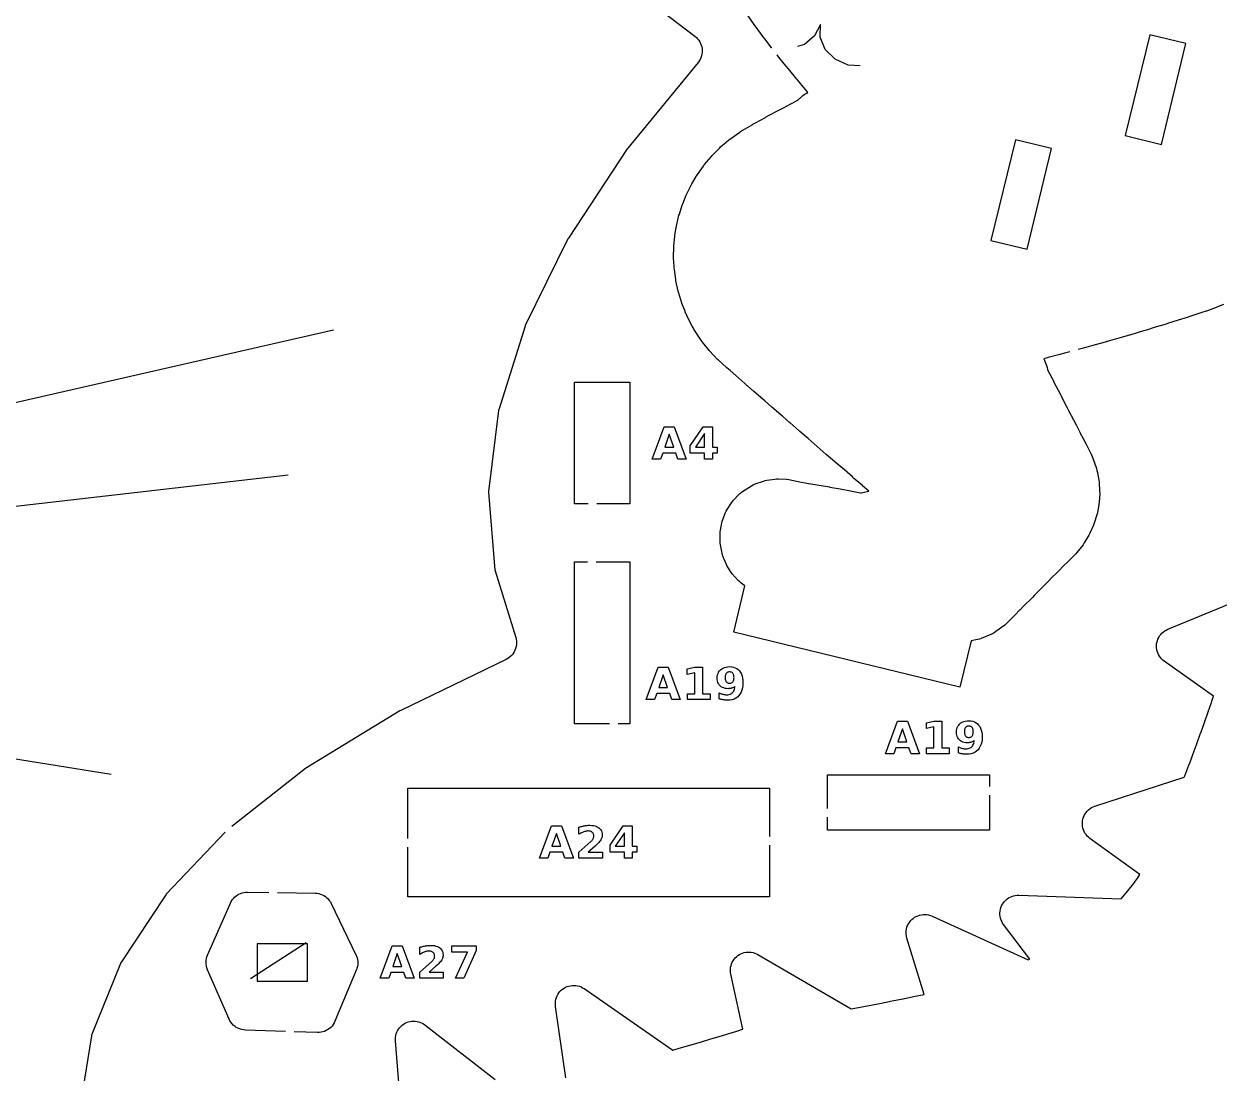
# Model space of a CAD drawing. Header units: millimetres. Extents: x 3 to 297, y 5 to 295.
# Drawn here: x 78.6 to 168.3, y 145.7 to 224.5 of the extents above; entities that cross this region are included whole.
import ezdxf

# ---------------------------------------------------------------- set-up
doc = ezdxf.new("R2010")
doc.units = ezdxf.units.MM
for name, color, linetype in [('CUT', 1, 'CONTINUOUS'), ('ENGRAVE', 5, 'CONTINUOUS'), ('SCORE', 7, 'CONTINUOUS')]:
    doc.layers.add(name, color=color, linetype=linetype)

msp = doc.modelspace()

# ---------------------------------------------------------------- linework, layer by layer
at = {"layer": 'CUT', "color": 1}
for points in [[(98.0999, 247.0682), (128.9733, 223.5493), (129.0774, 223.4615), (129.1734, 223.3623), (129.259, 223.2539), (129.3333, 223.1376), (129.3955, 223.0144), (129.4451, 222.8855), (129.4815, 222.7524), (129.5044, 222.6162), (129.5135, 222.4785), (129.5088, 222.3405), (129.4902, 222.2037), (129.4581, 222.0694), (129.4126, 221.9391), (129.3543, 221.814), (129.2837, 221.6953), (129.2027, 221.5859), (123.9254, 215.155), (123.8873, 215.1034), (119.4672, 208.3916), (119.4292, 208.325), (116.2322, 201.8231), (116.2239, 201.8043), (116.217, 201.785), (114.2427, 195.4893), (114.2365, 195.4658), (114.2325, 195.4419), (113.4851, 189.3706), (113.4832, 189.3435), (113.484, 189.3163), (113.9588, 183.4653), (113.9627, 183.4364), (113.9698, 183.4081), (115.5163, 178.4001), (115.5502, 178.2669), (115.5707, 178.129), (115.5771, 177.9898), (115.5694, 177.8506), (115.5476, 177.713), (115.512, 177.5782), (115.463, 177.4478), (115.401, 177.3229), (115.3267, 177.205), (115.2408, 177.0953), (115.1443, 176.9947), (115.038, 176.9045), (114.9232, 176.8255), (114.8027, 176.7594), (106.8823, 172.9262), (106.8297, 172.8975), (99.8024, 168.6034), (99.7433, 168.5624), (94.2009, 164.2067)], [(134.7321, 222.6778), (134.7228, 222.69), (134.2335, 223.327), (134.2155, 223.3511), (134.0983, 223.511), (133.4894, 224.3344), (133.4713, 224.3595), (132.866, 225.219)], [(157.0994, 199.8465), (156.7023, 199.7397), (156.6952, 199.7378), (156.3706, 199.6524), (156.3658, 199.6511), (155.4913, 199.4246), (155.4867, 199.4234), (155.145, 199.3362), (155.3115, 198.9533), (155.3633, 198.8138), (155.3995, 198.6695), (155.4259, 198.5329), (155.4311, 198.5115), (155.4402, 198.4916), (155.8954, 197.6136), (155.9114, 197.5831), (155.9164, 197.5736), (156.4007, 196.6342), (156.4516, 196.5364), (156.4548, 196.5302), (156.8852, 195.6928), (157.0131, 195.4464), (157.3744, 194.7554), (157.3782, 194.7481), (157.5748, 194.3663), (157.8634, 193.8147), (157.8697, 193.8026), (158.1347, 193.2835), (158.3476, 192.8735), (158.3543, 192.8605), (158.6798, 192.2163), (158.7011, 192.1722), (158.7868, 191.9861), (158.8368, 191.8614), (159.101, 191.0922), (159.1428, 190.9427), (159.1747, 190.7968), (159.1829, 190.7562), (159.2823, 190.2215), (159.302, 190.0639), (159.3465, 189.3796), (159.3471, 189.2155), (159.309, 188.5574), (159.2899, 188.3967), (159.1744, 187.7581), (159.1363, 187.602), (158.9451, 186.9819), (158.8881, 186.8303), (158.6192, 186.2286), (158.5431, 186.0831), (158.1888, 185.496), (158.0988, 185.3651), (157.7645, 184.9361), (157.7385, 184.9038), (157.6306, 184.7738), (157.5544, 184.6895), (156.9412, 184.067), (156.9344, 184.0601), (156.6436, 183.7691), (156.2787, 183.4032), (156.2743, 183.3988), (155.6149, 182.7435), (155.608, 182.7365), (155.5565, 182.6837), (154.9659, 182.0781), (154.9597, 182.0718), (154.4612, 181.5673), (154.4602, 181.5663), (154.3093, 181.4139), (154.3036, 181.4082), (153.639, 180.745), (153.3761, 180.4776), (153.3644, 180.4659), (152.9778, 180.0824), (152.3705, 179.4683), (152.2965, 179.3989), (152.2175, 179.3352), (151.5536, 178.8396), (151.4188, 178.751), (151.3408, 178.7064), (151.1869, 178.6308), (150.4481, 178.325), (150.3155, 178.278), (150.1787, 178.245), (149.7025, 178.156), (148.854, 174.6743), (131.8782, 178.8113), (132.7235, 182.2802), (132.4504, 182.4727), (132.3276, 182.5703), (132.2169, 182.6815), (131.7708, 183.1846), (131.7061, 183.2634), (131.6475, 183.3468), (131.4819, 183.6024), (131.393, 183.7625), (131.1525, 184.2759), (131.1061, 184.388), (131.0598, 184.5159), (131.0272, 184.6184), (131.0029, 184.7232), (130.8801, 185.3659), (130.8619, 185.4944), (130.8561, 185.6241), (130.8577, 186.2022), (130.8642, 186.3304), (130.8827, 186.4574), (130.9893, 187.0056), (131.0195, 187.1294), (131.0612, 187.2498), (131.2706, 187.774), (131.3244, 187.8918), (131.3891, 188.0039), (131.7164, 188.5134), (131.7884, 188.6149), (131.8695, 188.7094), (132.2673, 189.1324), (132.3411, 189.2051), (132.3616, 189.2237), (132.4456, 189.2942), (132.535, 189.3577), (133.2032, 189.7924), (133.3456, 189.8732), (133.4966, 189.9363), (134.1067, 190.1489), (134.2298, 190.1853), (134.3557, 190.21), (134.9624, 190.2991), (135.0988, 190.3122), (135.2359, 190.3114), (135.8305, 190.2779), (136.0119, 190.2552), (136.7132, 190.118), (137.4873, 189.9664), (137.508, 189.9627), (138.2819, 189.8386), (138.2965, 189.8361), (139.0731, 189.7027), (139.0876, 189.7001), (139.8622, 189.5582), (139.8766, 189.5555), (140.6546, 189.4041), (140.6574, 189.4036), (141.407, 189.2561), (141.4264, 189.2533), (141.4457, 189.2566), (142.0268, 189.3853), (141.5495, 189.7965), (141.5407, 189.8039), (140.9862, 190.2637), (140.9048, 190.3369), (140.8296, 190.4164), (140.8116, 190.4371), (140.7929, 190.4548), (140.1836, 190.9778), (139.5061, 191.5568), (139.4999, 191.5622), (139.4751, 191.5837), (139.4739, 191.5847), (138.8222, 192.1502), (138.146, 192.7346), (138.1396, 192.7402), (137.4633, 193.3322), (136.8446, 193.8723), (136.7836, 193.9257), (136.108, 194.5127), (136.1032, 194.5169), (135.5349, 195.0154), (135.4262, 195.1104), (134.7462, 195.7015), (134.2158, 196.1593), (134.07, 196.2852), (134.0651, 196.2895), (133.3881, 196.8797), (132.9028, 197.3025), (132.9016, 197.3035), (132.7103, 197.4706), (132.7079, 197.4727), (132.0304, 198.0672), (131.6015, 198.4439), (131.3586, 198.6575), (131.3455, 198.6693), (130.7087, 199.2446), (130.6433, 199.3079), (130.4093, 199.5502), (130.3816, 199.5797), (130.0473, 199.9475), (129.9893, 200.0158), (129.5384, 200.5842), (129.5049, 200.6282), (129.4082, 200.7611), (129.3643, 200.8251), (128.8896, 201.5636), (128.8531, 201.6238), (128.8026, 201.7122), (128.7727, 201.7677), (128.3965, 202.5054), (128.3607, 202.5814), (128.2441, 202.8506), (128.2259, 202.8948), (128.0204, 203.4198), (127.9892, 203.5089), (127.7543, 204.2615), (127.7447, 204.2937), (127.7372, 204.3203), (127.7166, 204.4024), (127.5466, 205.1849), (127.5285, 205.2872), (127.4246, 206.0451), (127.4149, 206.1415), (127.4066, 206.2722), (127.4059, 206.283), (127.3723, 206.8851), (127.3705, 206.9835), (127.3835, 207.71), (127.3889, 207.8092), (127.4548, 208.5214), (127.4674, 208.6191), (127.5845, 209.3187), (127.6042, 209.4147), (127.7717, 210.1021), (127.7984, 210.1963), (128.0163, 210.8714), (128.05, 210.9639), (128.3193, 211.6266), (128.36, 211.7171), (128.6827, 212.3682), (128.7296, 212.4547), (129.0365, 212.9739), (129.042, 212.9832), (129.1096, 213.0954), (129.1625, 213.1765), (129.6035, 213.8016), (129.6666, 213.8841), (130.1775, 214.5006), (130.2336, 214.5641), (130.2525, 214.5842), (130.2759, 214.6084), (130.8306, 215.1686), (130.8994, 215.2332), (131.3234, 215.6049), (131.3598, 215.6357), (131.5872, 215.8211), (131.654, 215.8722), (132.3274, 216.3541), (132.3795, 216.3895), (132.4649, 216.4448), (132.5251, 216.4815), (133.311, 216.9329), (133.3262, 216.9416), (133.5033, 217.0402), (133.5124, 217.0452), (134.2687, 217.459), (134.2717, 217.4606), (134.5496, 217.6117), (134.5518, 217.6129), (135.2145, 217.9717), (135.2243, 217.9769), (135.6048, 218.1788), (135.6062, 218.1796), (136.1605, 218.4729), (136.1706, 218.4782), (136.6511, 218.7272), (136.6691, 218.7376), (136.685, 218.7511), (136.9821, 219.028), (137.0716, 219.1044), (137.1687, 219.1737), (137.2714, 219.2343), (137.3775, 219.2851), (137.4549, 219.3181), (137.2621, 219.5554), (137.2542, 219.565), (136.6626, 220.2636), (136.6447, 220.2852), (136.6169, 220.3194), (135.9834, 221.0932), (135.8184, 221.2939), (135.8019, 221.3144), (135.3512, 221.8848), (135.1295, 222.1635)], [(168.6314, 203.4111), (167.9572, 203.1253), (167.8888, 203.0985), (167.3754, 202.9135), (167.3424, 202.9021), (167.0227, 202.7962), (167.0159, 202.7939), (166.1244, 202.504), (165.9187, 202.4373), (165.908, 202.4338), (165.2313, 202.2205), (164.4456, 201.9723), (164.4356, 201.9692), (164.3407, 201.94), (164.3378, 201.9391), (163.4495, 201.6683), (162.944, 201.5143), (162.9344, 201.5114), (162.5601, 201.4004), (161.6738, 201.1371), (161.6718, 201.1365), (161.4184, 201.0617), (161.4111, 201.0595), (160.7877, 200.8792), (160.7842, 200.8782), (159.8986, 200.6247), (159.8687, 200.616), (159.8604, 200.6136), (159.0168, 200.3747), (159.0151, 200.3743), (158.3029, 200.1736), (158.2954, 200.1715), (158.1338, 200.127), (158.1291, 200.1257), (157.7268, 200.0165)], [(120.95, 188.425), (119.925, 188.425), (119.925, 197.575), (124.075, 197.575), (124.075, 188.425), (121.6, 188.425)], [(122.55, 171.925), (119.925, 171.925), (119.925, 184.075), (120.9, 184.075)], [(121.55, 184.075), (124.075, 184.075), (124.075, 171.925), (123.2, 171.925)], [(119.2849, 145.3329), (118.506, 150.7027), (118.4935, 150.8332), (118.4936, 150.9661), (118.5066, 151.0983), (118.5322, 151.2287), (118.5704, 151.356), (118.6206, 151.4791), (118.6825, 151.5967), (118.7554, 151.7077), (118.8387, 151.8113), (118.9317, 151.9063), (119.0333, 151.9918), (119.1428, 152.0672), (119.259, 152.1317), (119.3809, 152.1846), (119.5073, 152.2255), (119.6371, 152.254), (119.769, 152.2699), (119.9019, 152.273), (120.0344, 152.2632), (120.1654, 152.2406), (120.2936, 152.2056), (120.4177, 152.1583), (120.5368, 152.0993), (120.6481, 152.03), (127.3059, 147.422), (127.773, 147.5543), (128.574, 147.7857), (129.3753, 148.0208), (129.5468, 148.0716), (130.1737, 148.258), (130.9726, 148.4989), (131.7728, 148.7441), (131.7783, 148.7458), (132.1913, 148.8704), (132.196, 148.8719), (132.5454, 148.9759), (132.5628, 148.9809), (131.6607, 153.109), (131.6389, 153.2378), (131.6296, 153.37), (131.633, 153.5024), (131.6492, 153.6339), (131.6779, 153.7632), (131.7189, 153.8892), (131.7719, 154.0106), (131.8363, 154.1264), (131.9115, 154.2354), (131.9969, 154.3367), (132.0917, 154.4293), (132.1949, 154.5124), (132.3056, 154.5851), (132.4228, 154.6468), (132.5454, 154.697), (132.6723, 154.7352), (132.8022, 154.7609), (132.9341, 154.7741), (133.0666, 154.7745), (133.1985, 154.7621), (133.3286, 154.7371), (133.4556, 154.6997), (133.5785, 154.6502), (133.6945, 154.59), (140.6912, 150.5173), (140.6973, 150.5141), (140.7042, 150.515), (141.3804, 150.6396), (142.1801, 150.7908), (142.9796, 150.9457), (143.7792, 151.1046), (144.5813, 151.2678), (144.6064, 151.273), (145.3771, 151.4339), (146.1658, 151.6032), (144.881, 155.8312), (144.8482, 155.9622), (144.8284, 156.0977), (144.8221, 156.2345), (144.8294, 156.3712), (144.8504, 156.5066), (144.8846, 156.6392), (144.9319, 156.7677), (144.9918, 156.8909), (145.0636, 157.0075), (145.1466, 157.1164), (145.2401, 157.2165), (145.343, 157.3068), (145.4544, 157.3864), (145.5732, 157.4545), (145.6982, 157.5105), (145.8281, 157.5538), (145.9617, 157.5839), (146.0977, 157.6006), (146.2346, 157.6037), (146.3711, 157.5932), (146.5059, 157.5691), (146.6377, 157.5318), (146.7633, 157.4822), (153.992, 154.2044), (154.1016, 154.255), (152.1365, 156.8438), (152.0614, 156.9535), (151.9966, 157.0716), (151.9436, 157.1955), (151.903, 157.324), (151.8751, 157.4558), (151.8603, 157.5898), (151.8587, 157.7245), (151.8703, 157.8588), (151.8949, 157.9913), (151.9325, 158.1207), (151.9825, 158.2459), (152.0445, 158.3655), (152.1179, 158.4785), (152.202, 158.5838), (152.2961, 158.6803), (152.3991, 158.7672), (152.5101, 158.8435), (152.6281, 158.9086), (152.7519, 158.9619), (152.8803, 159.0028), (153.0121, 159.0309), (153.146, 159.046), (153.2789, 159.0479), (160.9512, 158.7803), (161.3357, 159.2185), (161.3406, 159.2241), (161.3454, 159.2297), (161.348, 159.2327), (161.3582, 159.2451), (161.3629, 159.2509), (161.3688, 159.2583), (161.9743, 160.0299), (161.9822, 160.0401), (161.9899, 160.0504), (161.9976, 160.0608), (162.1261, 160.2396), (162.134, 160.2508), (162.1417, 160.2621), (162.1494, 160.2735), (162.3684, 160.6088), (158.615, 163.3123), (158.509, 163.3971), (158.4106, 163.4933), (158.3224, 163.5989), (158.2451, 163.7128), (158.1796, 163.8338), (158.1265, 163.9608), (158.0864, 164.0924), (158.0597, 164.2274), (158.0465, 164.3644), (158.0472, 164.502), (158.0616, 164.6389), (158.0896, 164.7737), (158.1309, 164.9049), (158.1851, 165.0314), (158.2517, 165.1518), (158.33, 165.265), (158.4193, 165.3698), (158.5185, 165.4651), (158.6268, 165.55), (158.743, 165.6237), (158.8661, 165.6854), (158.9929, 165.7338), (165.7011, 167.9172), (165.7402, 168.018), (166.0457, 168.8227), (166.128, 169.0416), (166.3425, 169.6191), (166.6347, 170.4194), (166.9228, 171.2211), (166.9294, 171.2396), (167.207, 172.0219), (167.4892, 172.8239), (167.7292, 173.5077), (167.7696, 173.6226), (167.7704, 173.6249), (167.9019, 173.9973), (164.1917, 176.6217), (164.0881, 176.7028), (163.9916, 176.7948), (163.9044, 176.8957), (163.8274, 177.0046), (163.7613, 177.1204), (163.7067, 177.242), (163.6642, 177.3684), (163.6341, 177.4983), (163.6168, 177.6306), (163.6123, 177.7638), (163.6208, 177.8969), (163.6421, 178.0286), (163.676, 178.1575), (163.7223, 178.2826), (163.7805, 178.4026), (163.8501, 178.5163), (163.9303, 178.6229), (164.0205, 178.7211), (164.1197, 178.8101), (164.2271, 178.8892), (164.3417, 178.9574), (164.4607, 179.0134), (170.6177, 181.556)], [(138.925, 165.55), (138.925, 168.075), (151.075, 168.075), (151.075, 167.2)], [(107.425, 163.3), (107.425, 167.075), (134.575, 167.075), (134.575, 163.45)], [(151.075, 166.55), (151.075, 163.925), (138.925, 163.925), (138.925, 164.9)], [(93.7172, 163.7746), (89.2923, 159.1164), (89.2769, 159.0987), (89.2631, 159.0798), (85.8778, 153.9664), (85.8641, 153.9433), (85.8528, 153.9188), (83.6822, 148.541), (83.6726, 148.5128), (83.6662, 148.4837), (82.8636, 143.5411)], [(134.575, 162.8), (134.575, 158.925), (107.425, 158.925), (107.425, 162.65)], [(98.2491, 148.8166), (95.2112, 148.9227), (95.0729, 148.9346), (94.9347, 148.961), (94.7999, 149.0013), (94.6699, 149.0552), (94.5461, 149.1221), (94.4298, 149.2013), (94.3222, 149.292), (94.2244, 149.3932), (94.1375, 149.5039), (94.0624, 149.6228), (94.0007, 149.7471), (92.3909, 153.4528), (92.3419, 153.5835), (92.3061, 153.7205), (92.2847, 153.8604), (92.2777, 154.0018), (92.2852, 154.1431), (92.3073, 154.2829), (92.3437, 154.4197), (92.3932, 154.5503), (94.1117, 158.4608), (94.1708, 158.5793), (94.2422, 158.6931), (94.3244, 158.7993), (94.4165, 158.897), (94.5177, 158.9853), (94.627, 159.0632), (94.7434, 159.1302), (94.8658, 159.1854), (94.993, 159.2285), (95.1238, 159.2589), (95.257, 159.2764), (95.3893, 159.2808), (96.996, 159.2558)], [(97.6459, 159.2457), (100.4569, 159.2018), (100.5928, 159.1929), (100.729, 159.17), (100.8623, 159.1336), (100.9912, 159.084), (101.1145, 159.0217), (101.2309, 158.9474), (101.3392, 158.8618), (101.4385, 158.7657), (101.5276, 158.6601), (101.6056, 158.5462), (101.671, 158.4266), (103.5279, 154.5811), (103.5778, 154.4641), (103.617, 154.3413), (103.6446, 154.2153), (103.6602, 154.0873), (103.6638, 153.9584), (103.6553, 153.8298), (103.6348, 153.7025), (103.6024, 153.5776), (103.5591, 153.4581), (101.944, 149.5777), (101.8851, 149.4542), (101.8131, 149.3356), (101.7295, 149.2249), (101.6351, 149.1231), (101.531, 149.0314), (101.4182, 148.9507), (101.2978, 148.8817), (101.1711, 148.8252), (101.0393, 148.7818), (100.9038, 148.7518), (100.766, 148.7357), (100.6292, 148.7336), (98.8987, 148.794)], [(106.9955, 141.821), (106.4929, 148.1096), (106.4888, 148.2402), (106.4973, 148.3724), (106.5186, 148.5032), (106.5523, 148.6313), (106.5983, 148.7555), (106.6559, 148.8748), (106.7248, 148.988), (106.8042, 149.094), (106.8935, 149.1919), (106.9918, 149.2807), (107.0982, 149.3597), (107.2116, 149.428), (107.3312, 149.4852), (107.4556, 149.5305), (107.5839, 149.5637), (107.7148, 149.5844), (107.847, 149.5923), (107.9794, 149.5876), (108.1107, 149.5701), (108.2397, 149.54), (108.3653, 149.4977), (108.4861, 149.4435), (108.6012, 149.3779), (108.708, 149.3026), (113.9709, 145.1965)]]:
    msp.add_lwpolyline(points, dxfattribs=at)
for points in [[(163.1141, 223.6608), (161.2696, 216.0923), (163.9803, 215.4317), (165.8247, 223.0002), (163.1141, 223.6608)], [(151.1847, 208.2079), (153.8954, 207.5474), (155.7398, 215.1159), (153.0292, 215.7764), (151.1847, 208.2079)], [(99.895, 152.605), (99.895, 155.395), (96.105, 155.395), (96.105, 152.605), (99.895, 152.605)]]:
    msp.add_lwpolyline(points, close=True, dxfattribs=at)
at = {"layer": 'ENGRAVE', "color": 5}
for points in [[(126.3962, 191.8), (125.7663, 191.8), (126.6663, 194.23), (127.4134, 194.23), (128.3135, 191.8), (127.6836, 191.8), (127.5306, 192.2427), (126.5508, 192.2427), (126.3962, 191.8)], [(130.2827, 192.6968), (130.6294, 192.6968), (130.6294, 192.2427), (130.2827, 192.2427), (130.2827, 191.8), (129.6903, 191.8), (129.6903, 192.2427), (128.6128, 192.2427), (128.6128, 192.7798), (129.5861, 194.23), (130.2827, 194.23), (130.2827, 192.6968)], [(127.0407, 193.6604), (126.707, 192.6936), (127.3727, 192.6936), (127.0407, 193.6604)], [(129.6903, 192.6968), (129.6903, 193.7141), (129.0035, 192.6968), (129.6903, 192.6968)], [(125.3144, 173.7389), (126.2145, 176.1689), (126.9616, 176.1689), (127.8616, 173.7389), (127.2317, 173.7389), (127.0787, 174.1816), (126.0989, 174.1816), (125.9443, 173.7389), (125.3144, 173.7389)], [(128.9552, 175.7425), (128.3872, 175.6253), (128.3872, 176.0517), (128.952, 176.1689), (129.5477, 176.1689), (129.5477, 174.1719), (130.1011, 174.1719), (130.1011, 173.7389), (128.4019, 173.7389), (128.4019, 174.1719), (128.9552, 174.1719), (128.9552, 175.7425)], [(130.8471, 174.2195), (130.8959, 174.1991), (130.944, 174.1806), (130.9914, 174.1641), (131.0381, 174.1495), (131.084, 174.1369), (131.1295, 174.1262), (131.1748, 174.1174), (131.2199, 174.1106), (131.2649, 174.1058), (131.3096, 174.1028), (131.3542, 174.1019), (131.4441, 174.1062), (131.5271, 174.1191), (131.6032, 174.1407), (131.6725, 174.171), (131.7349, 174.2098), (131.7904, 174.2573), (131.8389, 174.3133), (131.8803, 174.3777), (131.9145, 174.4504), (131.9416, 174.5315), (131.9615, 174.6209), (131.9743, 174.7187), (131.937, 174.6927), (131.8989, 174.669), (131.86, 174.6475), (131.8202, 174.6283), (131.7797, 174.6114), (131.7383, 174.5967), (131.696, 174.5842), (131.6524, 174.5741), (131.6077, 174.5661), (131.5618, 174.5605), (131.5147, 174.5571), (131.4665, 174.556), (131.3463, 174.562), (131.234, 174.5801), (131.1298, 174.6103), (131.0336, 174.6525), (130.9453, 174.7069), (130.8651, 174.7733), (130.7952, 174.8495), (130.7381, 174.9334), (130.6936, 175.0249), (130.6618, 175.1241), (130.6428, 175.2309), (130.6364, 175.3454), (130.6435, 175.4718), (130.6647, 175.5895), (130.7001, 175.6986), (130.7496, 175.7989), (130.8133, 175.8906), (130.8911, 175.9736), (130.9809, 176.0457), (131.0802, 176.1047), (131.1892, 176.1506), (131.3078, 176.1834), (131.4361, 176.2031), (131.5739, 176.2096), (131.7264, 176.2007), (131.8669, 176.174), (131.9955, 176.1295), (132.1121, 176.0671), (132.2168, 175.987), (132.3096, 175.889), (132.3892, 175.7747), (132.4543, 175.6457), (132.5049, 175.502), (132.5411, 175.3436), (132.5628, 175.1704), (132.57, 174.9824), (132.5616, 174.7888), (132.5362, 174.6096), (132.4939, 174.4447), (132.4347, 174.2941), (132.3587, 174.1579), (132.2657, 174.036), (132.1579, 173.9308), (132.0376, 173.8447), (131.9047, 173.7778), (131.7593, 173.73), (131.6013, 173.7013), (131.4307, 173.6917), (131.3741, 173.6924), (131.3184, 173.6945), (131.2635, 173.698), (131.2093, 173.7029), (131.156, 173.7092), (131.1035, 173.7169), (131.0516, 173.7261), (131.0001, 173.7366), (130.9489, 173.7485), (130.8981, 173.7618), (130.8477, 173.7765), (130.7976, 173.7926), (130.7976, 174.2418), (130.8471, 174.2195)], [(126.2552, 174.6325), (126.9209, 174.6325), (126.5888, 175.5993), (126.2552, 174.6325)], [(131.6712, 174.9747), (131.7147, 174.9895), (131.7537, 175.0103), (131.7881, 175.0369), (131.8181, 175.0695), (131.8434, 175.108), (131.8642, 175.1524), (131.8803, 175.2027), (131.8919, 175.259), (131.8988, 175.3212), (131.9011, 175.3893), (131.8988, 175.4569), (131.8919, 175.5188), (131.8803, 175.5749), (131.8642, 175.6251), (131.8434, 175.6696), (131.8181, 175.7083), (131.7881, 175.7411), (131.7537, 175.768), (131.7147, 175.7889), (131.6712, 175.8038), (131.6232, 175.8128), (131.5707, 175.8157), (131.5181, 175.8128), (131.4701, 175.8038), (131.4266, 175.7889), (131.3877, 175.768), (131.3532, 175.7411), (131.3233, 175.7083), (131.2979, 175.6696), (131.2772, 175.6251), (131.261, 175.5749), (131.2495, 175.5188), (131.2426, 175.4569), (131.2403, 175.3893), (131.2426, 175.3212), (131.2495, 175.259), (131.261, 175.2027), (131.2772, 175.1524), (131.2979, 175.108), (131.3233, 175.0695), (131.3532, 175.0369), (131.3877, 175.0103), (131.4266, 174.9895), (131.4701, 174.9747), (131.5181, 174.9658), (131.5707, 174.9629), (131.6232, 174.9658), (131.6712, 174.9747)], [(143.2694, 169.6748), (144.1695, 172.1048), (144.9165, 172.1048), (145.8166, 169.6748), (145.1867, 169.6748), (145.0337, 170.1175), (144.0539, 170.1175), (143.8993, 169.6748), (143.2694, 169.6748)], [(144.2101, 170.5684), (144.8758, 170.5684), (144.5438, 171.5351), (144.2101, 170.5684)], [(146.9102, 171.6784), (146.3422, 171.5612), (146.3422, 171.9876), (146.907, 172.1048), (147.5027, 172.1048), (147.5027, 170.1077), (148.056, 170.1077), (148.056, 169.6748), (146.3568, 169.6748), (146.3568, 170.1077), (146.9102, 170.1077), (146.9102, 171.6784)], [(148.8021, 170.1554), (148.8509, 170.135), (148.899, 170.1165), (148.9464, 170.1), (148.9931, 170.0854), (149.039, 170.0727), (149.0845, 170.0621), (149.1298, 170.0533), (149.1749, 170.0465), (149.2198, 170.0416), (149.2646, 170.0387), (149.3092, 170.0378), (149.399, 170.0421), (149.4821, 170.055), (149.5582, 170.0766), (149.6275, 170.1068), (149.6898, 170.1457), (149.7454, 170.1932), (149.7939, 170.2492), (149.8352, 170.3135), (149.8695, 170.3863), (149.8966, 170.4674), (149.9165, 170.5568), (149.9293, 170.6546), (149.892, 170.6286), (149.8539, 170.6049), (149.8149, 170.5834), (149.7752, 170.5642), (149.7347, 170.5472), (149.6933, 170.5325), (149.6509, 170.5201), (149.6074, 170.5099), (149.5627, 170.502), (149.5168, 170.4964), (149.4697, 170.493), (149.4215, 170.4919), (149.3012, 170.4979), (149.189, 170.516), (149.0848, 170.5462), (148.9885, 170.5884), (148.9003, 170.6427), (148.8201, 170.7091), (148.7502, 170.7854), (148.693, 170.8693), (148.6486, 170.9608), (148.6168, 171.06), (148.5977, 171.1668), (148.5914, 171.2812), (148.5985, 171.4077), (148.6197, 171.5254), (148.6551, 171.6344), (148.7046, 171.7348), (148.7683, 171.8265), (148.8461, 171.9095), (148.9358, 171.9816), (149.0352, 172.0406), (149.1442, 172.0865), (149.2628, 172.1193), (149.391, 172.1389), (149.5289, 172.1455), (149.6813, 172.1366), (149.8219, 172.1099), (149.9504, 172.0653), (150.0671, 172.003), (150.1718, 171.9228), (150.2646, 171.8249), (150.3441, 171.7106), (150.4092, 171.5816), (150.4599, 171.4379), (150.4961, 171.2794), (150.5178, 171.1062), (150.525, 170.9183), (150.5165, 170.7247), (150.4912, 170.5455), (150.4489, 170.3806), (150.3897, 170.23), (150.3136, 170.0937), (150.2206, 169.9718), (150.1129, 169.8667), (149.9926, 169.7806), (149.8597, 169.7137), (149.7143, 169.6658), (149.5562, 169.6372), (149.3857, 169.6276), (149.3291, 169.6283), (149.2734, 169.6304), (149.2184, 169.6339), (149.1643, 169.6388), (149.111, 169.6451), (149.0585, 169.6528), (149.0066, 169.6619), (148.9551, 169.6724), (148.9039, 169.6844), (148.8531, 169.6977), (148.8026, 169.7124), (148.7525, 169.7285), (148.7525, 170.1777), (148.8021, 170.1554)], [(149.6262, 170.9106), (149.6697, 170.9254), (149.7087, 170.9461), (149.7431, 170.9728), (149.773, 171.0054), (149.7984, 171.0439), (149.8192, 171.0883), (149.8353, 171.1386), (149.8468, 171.1949), (149.8537, 171.2571), (149.856, 171.3252), (149.8537, 171.3928), (149.8468, 171.4547), (149.8353, 171.5107), (149.8192, 171.561), (149.7984, 171.6055), (149.773, 171.6442), (149.7431, 171.677), (149.7087, 171.7039), (149.6697, 171.7248), (149.6262, 171.7397), (149.5782, 171.7486), (149.5256, 171.7516), (149.4731, 171.7486), (149.4251, 171.7397), (149.3816, 171.7248), (149.3426, 171.7039), (149.3082, 171.677), (149.2782, 171.6442), (149.2529, 171.6055), (149.2321, 171.561), (149.216, 171.5107), (149.2045, 171.4547), (149.1975, 171.3928), (149.1952, 171.3252), (149.1975, 171.2571), (149.2045, 171.1949), (149.216, 171.1386), (149.2321, 171.0883), (149.2529, 171.0439), (149.2782, 171.0054), (149.3082, 170.9728), (149.3426, 170.9461), (149.3816, 170.9254), (149.4251, 170.9106), (149.4731, 170.9017), (149.5256, 170.8988), (149.5782, 170.9017), (149.6262, 170.9106)], [(117.9286, 161.825), (117.2987, 161.825), (118.1988, 164.255), (118.9459, 164.255), (119.8459, 161.825), (119.216, 161.825), (119.0631, 162.2677), (118.0832, 162.2677), (117.9286, 161.825)], [(122.0252, 161.825), (120.2592, 161.825), (120.2592, 162.2856), (121.1463, 163.0685), (121.1841, 163.1042), (121.2186, 163.1396), (121.2496, 163.1747), (121.2772, 163.2095), (121.3013, 163.2441), (121.322, 163.2785), (121.3394, 163.3129), (121.3537, 163.3477), (121.3648, 163.383), (121.3727, 163.4188), (121.3774, 163.455), (121.379, 163.4917), (121.3758, 163.5468), (121.3663, 163.5982), (121.3503, 163.6459), (121.328, 163.6899), (121.2993, 163.7302), (121.2643, 163.7667), (121.2239, 163.7986), (121.1794, 163.8246), (121.1306, 163.8449), (121.0776, 163.8593), (121.0205, 163.868), (120.9591, 163.8709), (120.9095, 163.8692), (120.8584, 163.8639), (120.8057, 163.8552), (120.7515, 163.843), (120.6957, 163.8274), (120.6384, 163.8082), (120.5797, 163.7857), (120.5196, 163.7597), (120.4582, 163.7303), (120.3954, 163.6976), (120.3312, 163.6614), (120.2657, 163.6219), (120.2657, 164.1557), (120.3361, 164.1781), (120.4062, 164.1987), (120.4761, 164.2174), (120.5457, 164.2342), (120.615, 164.2492), (120.684, 164.2623), (120.7527, 164.2735), (120.8209, 164.2827), (120.8887, 164.2898), (120.956, 164.2949), (121.0229, 164.2979), (121.0893, 164.299), (121.2293, 164.2936), (121.3585, 164.2776), (121.4769, 164.2509), (121.5844, 164.2136), (121.6812, 164.1656), (121.7672, 164.1069), (121.841, 164.0387), (121.9015, 163.962), (121.9485, 163.877), (121.982, 163.7836), (122.0022, 163.6817), (122.0089, 163.5714), (122.006, 163.506), (121.9975, 163.442), (121.9833, 163.3796), (121.9633, 163.3186), (121.9377, 163.2591), (121.9063, 163.2011), (121.8659, 163.1407), (121.8129, 163.0737), (121.7472, 163.0003), (121.6691, 162.9205), (121.5783, 162.8341), (121.475, 162.7413), (120.9558, 162.2856), (122.0252, 162.2856), (122.0252, 161.825)], [(124.6146, 162.7218), (124.6146, 162.2677), (124.2679, 162.2677), (124.2679, 161.825), (123.6754, 161.825), (123.6754, 162.2677), (122.5979, 162.2677), (122.5979, 162.8048), (123.5713, 164.255), (124.2679, 164.255), (124.2679, 162.7218), (124.6146, 162.7218)], [(118.5731, 163.6854), (118.2395, 162.7186), (118.9052, 162.7186), (118.5731, 163.6854)], [(123.6754, 163.7391), (122.9886, 162.7218), (123.6754, 162.7218), (123.6754, 163.7391)], [(105.9849, 152.8072), (105.355, 152.8072), (106.2551, 155.2372), (107.0021, 155.2372), (107.9022, 152.8072), (107.2723, 152.8072), (107.1193, 153.2499), (106.1395, 153.2499), (105.9849, 152.8072)], [(110.0814, 152.8072), (108.3155, 152.8072), (108.3155, 153.2678), (109.2025, 154.0507), (109.2404, 154.0864), (109.2749, 154.1218), (109.3059, 154.1569), (109.3335, 154.1918), (109.3576, 154.2263), (109.3783, 154.2607), (109.3957, 154.2951), (109.41, 154.3299), (109.421, 154.3652), (109.429, 154.401), (109.4337, 154.4372), (109.4353, 154.4739), (109.4321, 154.529), (109.4225, 154.5804), (109.4066, 154.6281), (109.3843, 154.6721), (109.3556, 154.7124), (109.3205, 154.7489), (109.2802, 154.7808), (109.2356, 154.8068), (109.1869, 154.8271), (109.1339, 154.8415), (109.0767, 154.8502), (109.0154, 154.8531), (108.9658, 154.8514), (108.9146, 154.8461), (108.862, 154.8374), (108.8078, 154.8253), (108.752, 154.8096), (108.6947, 154.7904), (108.636, 154.7679), (108.5759, 154.7419), (108.5145, 154.7125), (108.4517, 154.6798), (108.3875, 154.6436), (108.322, 154.6041), (108.322, 155.1379), (108.3924, 155.1603), (108.4625, 155.1809), (108.5324, 155.1996), (108.6019, 155.2164), (108.6713, 155.2314), (108.7403, 155.2445), (108.809, 155.2557), (108.8772, 155.2649), (108.945, 155.272), (109.0123, 155.2771), (109.0792, 155.2801), (109.1456, 155.2812), (109.2856, 155.2758), (109.4148, 155.2598), (109.5331, 155.2332), (109.6407, 155.1958), (109.7375, 155.1478), (109.8235, 155.0891), (109.8973, 155.0209), (109.9577, 154.9443), (110.0047, 154.8592), (110.0383, 154.7658), (110.0585, 154.6639), (110.0652, 154.5536), (110.0623, 154.4882), (110.0538, 154.4242), (110.0395, 154.3618), (110.0196, 154.3008), (109.994, 154.2413), (109.9626, 154.1833), (109.9222, 154.1229), (109.8691, 154.0559), (109.8035, 153.9825), (109.7254, 153.9027), (109.6346, 153.8163), (109.5313, 153.7235), (109.0121, 153.2678), (110.0814, 153.2678), (110.0814, 152.8072)], [(112.5585, 154.884), (111.6113, 152.8072), (111.0009, 152.8072), (111.8977, 154.7766), (110.7275, 154.7766), (110.7275, 155.2372), (112.5585, 155.2372), (112.5585, 154.884)], [(106.6294, 154.6676), (106.2958, 153.7008), (106.9615, 153.7008), (106.6294, 154.6676)]]:
    msp.add_lwpolyline(points, close=True, dxfattribs=at)
at = {"layer": 'SCORE', "color": 7}
for points in [[(138.3821, 224.4422), (137.9545, 223.5716), (137.1852, 222.9326), (136.66, 222.7688)], [(141.3729, 221.3304), (140.4679, 221.3865), (139.4901, 221.8187), (138.7503, 222.5512), (138.3613, 223.4725), (138.3821, 224.4422)], [(49.1064, 189.4586), (101.8438, 201.504)], [(41.2061, 184.0244), (98.4298, 190.6173)], [(43.9791, 174.7423), (85.1584, 168.1379)], [(95.6, 152.8), (99.8, 155.5)]]:
    msp.add_lwpolyline(points, dxfattribs=at)

doc.saveas('drawing.dxf')
